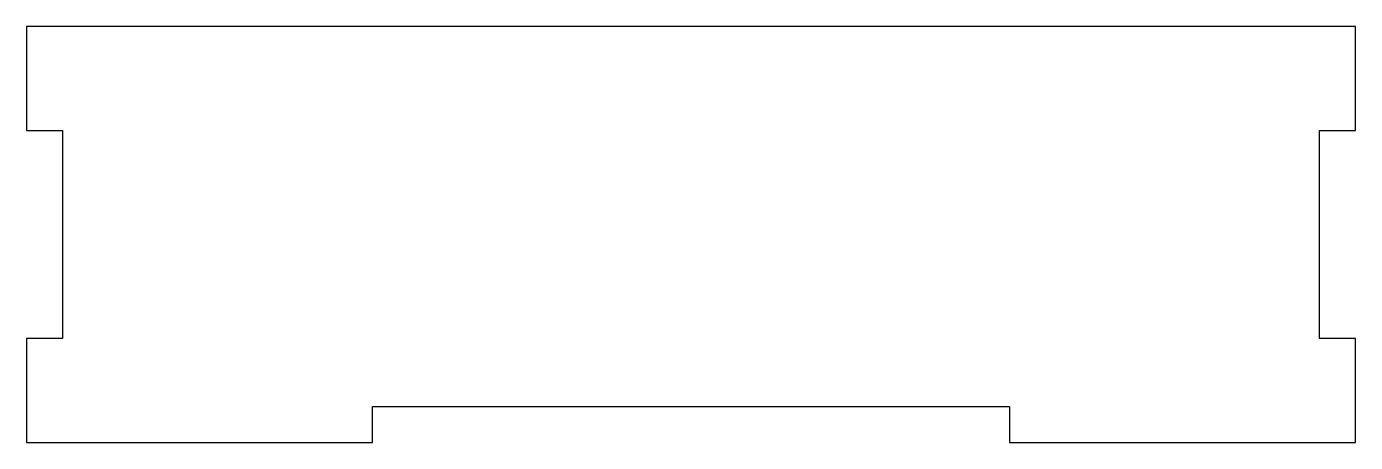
# Model space of a CAD drawing. Header units: millimetres. Extents: x -192 to 0, y 0 to 60.
import ezdxf

# ---------------------------------------------------------------- set-up
doc = ezdxf.new("R2010")
doc.units = ezdxf.units.MM

msp = doc.modelspace()

# ---------------------------------------------------------------- linework, layer by layer
msp.add_lwpolyline([(-50, 5.2), (-50, 0), (0, 0), (0, 15), (-5.2, 15), (-5.2, 45), (0, 45), (0, 60), (-192, 60), (-192, 45), (-186.8, 45), (-186.8, 15), (-192, 15), (-192, 0), (-142, 0), (-142, 5.2)], close=True)

doc.saveas('drawing.dxf')
